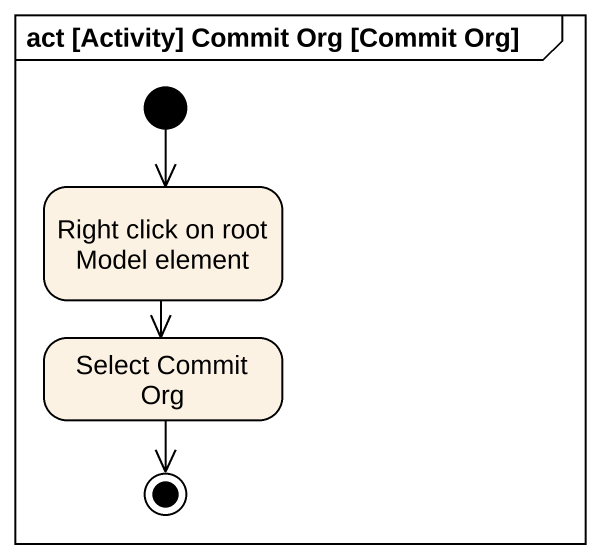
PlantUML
@startuml
mainframe act [Activity] Commit Org [Commit Org]
hide empty description
state "Right click on root Model element" as Right_click_on_root_Model
state "Select Commit Org" as Select_Commit_Org
[*] --> Right_click_on_root_Model
Right_click_on_root_Model --> Select_Commit_Org
Select_Commit_Org --> [*]
@enduml
